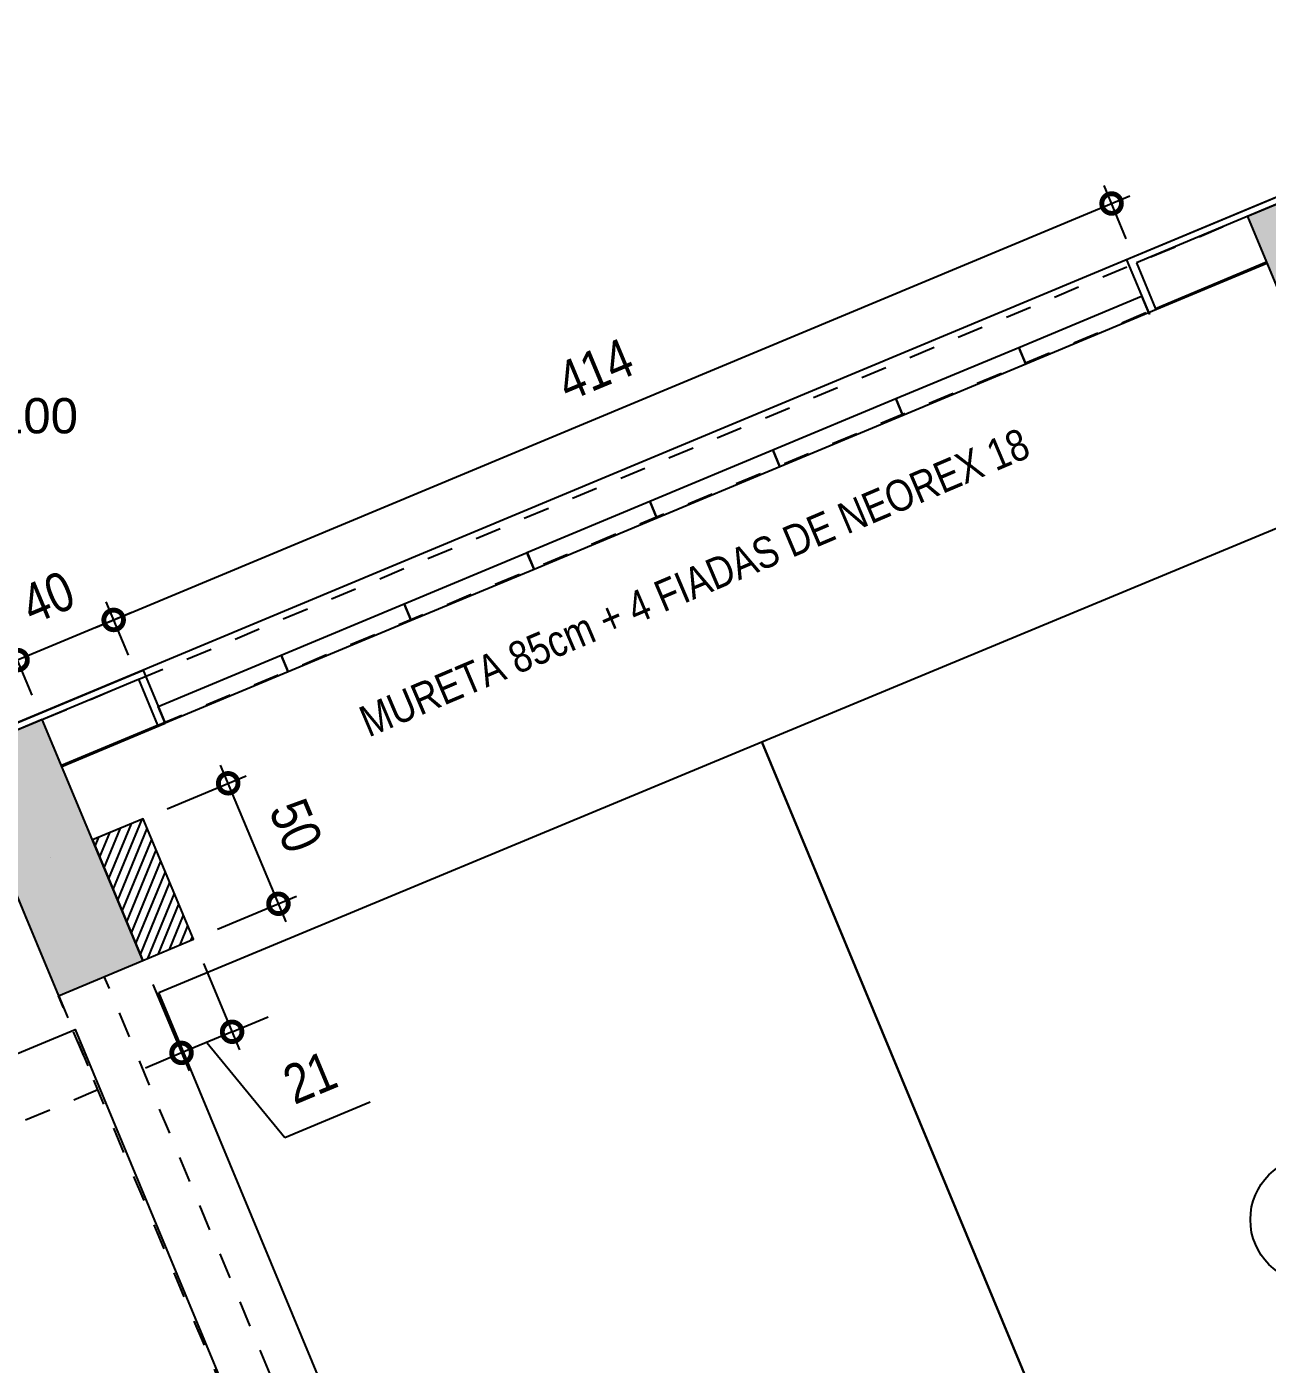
# Model space of a CAD drawing. Header units: metres. Extents: x -133 to 570, y -18 to 184.
# Drawn here: x -60.93 to -56.18, y 12.67 to 17.79 of the extents above; entities that cross this region are included whole.
import ezdxf
from ezdxf.enums import TextEntityAlignment as Align

# ---------------------------------------------------------------- set-up
doc = ezdxf.new("R2010")
doc.units = ezdxf.units.M
doc.header["$PDMODE"] = 35
doc.linetypes.add('DASHEDX2', pattern=[1.5, 1, -0.5])
doc.linetypes.add('HIDDEN2', pattern=[0.1875, 0.125, -0.0625])
for name, color, linetype in [('1', 232, 'DASHEDX2'), ('12', 232, 'Continuous'), ('242', 143, 'Continuous'), ('3', 2, 'Continuous'), ('66', 232, 'HIDDEN2'), ('ARQ-ALV ACAB', 4, 'Continuous'), ('ARQ-ALV OSSO', 5, 'Continuous'), ('ARQ-AUX1', 1, 'Continuous'), ('ARQ-DIM', 2, 'Continuous'), ('ARQ-DIM EMBASAM', 2, 'Continuous'), ('ARQ-ENCH', 1, 'Continuous'), ('ARQ-EST', 2, 'Continuous'), ('ARQ-TXT EMBASAM', 2, 'Continuous'), ('ARQ-VG', 1, 'Continuous')]:
    doc.layers.add(name, color=color, linetype=linetype)
doc.styles.add('Adesa', font='ARIALN.TTF')
doc.styles.get("Standard").update_dxf_attribs({"font": 'arial.ttf'})
doc.dimstyles.new('ADESA 1-0075', dxfattribs={"dimtxt": 0.15, "dimasz": 0.15, "dimexe": 0.075, "dimexo": 0.1, "dimgap": 0.1, "dimtad": 1, "dimdec": 1, "dimlfac": 100, "dimzin": 12, "dimtxsty": 'Adesa', "dimblk": 'DOTSMALL', "dimcen": 1, "dimdle": 0.075, "dimclrd": 1, "dimclre": 1, "dimclrt": 256, "dimazin": 3, "dimtm": 1e-09, "dimtfac": 1, "dimtdec": 1, "dimtmove": 1, "dimatfit": 0, "dimldrblk": 'DOTSMALL', "dimfxl": 0.8, "dimtvp": 2, "dimtolj": 1, "dimtzin": 0, "dimarcsym": 0})

# ---------------------------------------------------------------- blocks, each defined once
blk = doc.blocks.new('vaga')
blk.add_lwpolyline([(5, 0), (5, -2.5), (0, -2.5), (0, 0)], close=True)
blk.add_circle((2.5, -1.25), 0.2426)
blk = doc.blocks.new('_DotSmall')
at = {"color": 0, "linetype": 'ByBlock', "const_width": 0.5}
blk.add_lwpolyline([(-0.0625, 0, 1), (0.0625, 0, 1)], format="xyb", close=True, dxfattribs=at)
blk = doc.blocks.new('*D114')
at = {"layer": 'ARQ-DIM EMBASAM', "color": 1, "lineweight": -2, "transparency": 16777216}
for p, q in [((-62.9576, 13.0261), (-62.6282, 13.1629)), ((-60.7503, 8.4475), (-62.7262, 13.2034)), ((-61.0392, 8.4087), (-60.7098, 8.5456))]:
    blk.add_line(p, q, dxfattribs=at)
at = {"layer": 'Defpoints', "color": 0, "transparency": 16777216}
for p in [(-62.6974, 13.1341), (-63.0499, 12.9877, 0), (-61.1315, 8.3703, 0)]:
    blk.add_point(p, dxfattribs=at)
at = {"layer": 'ARQ-DIM EMBASAM', "color": 1, "lineweight": -2, "transparency": 16777216, "xscale": 0.15, "yscale": 0.15, "zscale": 0.15}
for p, rotation in [((-62.6974, 13.1341), 112.5613229999981), ((-60.7791, 8.5168), 292.561322999998)]:
    blk.add_blockref('_DotSmall', p, dxfattribs=dict(at, rotation=rotation))
at = {"layer": 'ARQ-DIM EMBASAM', "transparency": 16777216, "insert": (-61.5752, 10.8932), "char_height": 0.15, "attachment_point": 5, "rotation": 292.5613, "style": 'Adesa'}
blk.add_mtext('\\A1;500', dxfattribs=at)
blk = doc.blocks.new('*D250')
at = {"layer": 'ARQ-DIM EMBASAM', "color": 1, "lineweight": -2, "transparency": 16777216}
for p, q in [((-60.25, 14.2006), (-60.1117, 13.8693)), ((-60.4438, 14.1197), (-60.3055, 13.7884)), ((-60.1406, 13.9385), (-60.0021, 13.9962)), ((-60.1406, 13.9385), (-60.3344, 13.8576)), ((-60.1406, 13.9385), (-60.3344, 13.8576)), ((-60.2375, 13.898), (-59.939, 13.534)), ((-60.3344, 13.8576), (-60.4728, 13.7998)), ((-59.939, 13.534), (-59.6118, 13.6705))]:
    blk.add_line(p, q, dxfattribs=at)
at = {"layer": 'Defpoints', "color": 0, "transparency": 16777216}
for p in [(-60.2885, 14.2928), (-60.4823, 14.212), (-60.3344, 13.8576)]:
    blk.add_point(p, dxfattribs=at)
at = {"layer": 'ARQ-DIM EMBASAM', "color": 1, "lineweight": -2, "transparency": 16777216, "xscale": 0.15, "yscale": 0.15, "zscale": 0.15}
for p, rotation in [((-60.1406, 13.9385), 202.6539499890438), ((-60.3344, 13.8576), 22.65394998904379)]:
    blk.add_blockref('_DotSmall', p, dxfattribs=dict(at, rotation=rotation))
at = {"layer": 'ARQ-DIM EMBASAM', "transparency": 16777216, "insert": (-59.8429, 13.7641), "char_height": 0.15, "attachment_point": 5, "rotation": 22.6539, "style": 'Adesa'}
blk.add_mtext('\\A1;21', dxfattribs=at)
blk = doc.blocks.new('terreno + circ vert')
at = {"layer": 'ARQ-EST', "color": 102}
blk.add_lwpolyline([(45.0315, 1.1617, 0.011807), (45.0465, 1.811), (45.1211, 8.4606), (42.945, 9.4812), (35.5548, 12.9472), (27.5061, 16.8929), (22.1014, 19.5405), (15.0017, 23.0148), (8.3251, 26.282), (0.4895, 30.0914), (-5.8932, 33.2362), (-11.2422, 35.8718), (-77.2068, 8.3436), (-72.4625, -3.025), (39.7459, -3.025), (40.5291, -3.025, 0.392527), (45.0315, 1.1617)], format="xyb", dxfattribs=at)
at = {"layer": 'Defpoints'}
blk.add_lwpolyline([(45.0315, 1.1617, 0.011807), (45.0465, 1.811), (45.1211, 8.4606), (42.945, 9.4812), (35.5548, 12.9472), (27.5061, 16.8929), (22.1014, 19.5405), (15.0017, 23.0148), (8.3251, 26.282), (0.4895, 30.0914), (-5.8932, 33.2362), (-11.2422, 35.8718), (-77.2068, 8.3436), (-72.4625, -3.025), (39.7459, -3.025), (40.5292, -3.025, 0.392534)], format="xyb", close=True, dxfattribs=at)
blk = doc.blocks.new('PL NEOREX 18')
at = {"layer": 'ARQ-AUX1'}
blk.add_lwpolyline([(0, 0), (0.51, 0), (0.51, -0.07), (0, -0.07)], close=True, dxfattribs=at)
blk = doc.blocks.new('*D327')
at = {"layer": 'ARQ-DIM EMBASAM', "color": 1, "lineweight": -2, "transparency": 16777216}
for p, q in [((-56.7167, 16.975), (-56.802, 17.1794)), ((-60.6634, 15.4869), (-56.7039, 17.139)), ((-60.5378, 15.3807), (-60.6231, 15.585))]:
    blk.add_line(p, q, dxfattribs=at)
at = {"layer": 'Defpoints', "color": 0, "transparency": 16777216}
for p in [(-56.7731, 17.1101), (-56.6782, 16.8827, -0.15), (-60.4993, 15.2884, -0.1)]:
    blk.add_point(p, dxfattribs=at)
at = {"layer": 'ARQ-DIM EMBASAM', "color": 1, "lineweight": -2, "transparency": 16777216, "xscale": 0.15, "yscale": 0.15, "zscale": 0.15}
for p, rotation in [((-56.7731, 17.1101), 22.6478946690675), ((-60.5942, 15.5158), 202.6478946690675)]:
    blk.add_blockref('_DotSmall', p, dxfattribs=dict(at, rotation=rotation))
at = {"layer": 'ARQ-DIM EMBASAM', "transparency": 16777216, "insert": (-58.7512, 16.4748), "char_height": 0.15, "attachment_point": 5, "rotation": 22.6479, "style": 'Adesa'}
blk.add_mtext('\\A1;414', dxfattribs=at)
blk = doc.blocks.new('*D333')
at = {"layer": 'ARQ-DIM', "color": 1, "lineweight": -2, "transparency": 16777216}
for p, q in [((-60.5378, 15.3807), (-60.623, 15.5847)), ((-60.5249, 15.5444), (-61.0314, 15.333)), ((-60.906, 15.2271), (-60.9911, 15.4311))]:
    blk.add_line(p, q, dxfattribs=at)
at = {"layer": 'Defpoints', "color": 0, "transparency": 16777216}
for p in [(-60.9622, 15.3619), (-60.4993, 15.2884), (-60.8675, 15.1348)]:
    blk.add_point(p, dxfattribs=at)
at = {"layer": 'ARQ-DIM', "color": 1, "lineweight": -2, "transparency": 16777216, "xscale": 0.15, "yscale": 0.15, "zscale": 0.15}
for p, rotation in [((-60.5941, 15.5155), 22.6480522457539), ((-60.9622, 15.3619), 202.6480522457539)]:
    blk.add_blockref('_DotSmall', p, dxfattribs=dict(at, rotation=rotation))
at = {"layer": 'ARQ-DIM', "transparency": 16777216, "insert": (-60.8462, 15.6017), "char_height": 0.15, "attachment_point": 5, "rotation": 22.6481, "style": 'Adesa'}
blk.add_mtext('\\A1;40', dxfattribs=at)
blk = doc.blocks.new('*D364')
at = {"layer": 'ARQ-DIM EMBASAM', "color": 1, "lineweight": -2, "transparency": 16777216}
for p, q in [((-59.9342, 14.3594), (-60.1846, 14.9593)), ((-60.3888, 14.7928), (-60.0865, 14.9189)), ((-60.1962, 14.3314), (-59.8939, 14.4575))]:
    blk.add_line(p, q, dxfattribs=at)
at = {"layer": 'Defpoints', "color": 0, "transparency": 16777216}
for p in [(-60.1557, 14.8901), (-60.4811, 14.7543), (-60.2885, 14.2928)]:
    blk.add_point(p, dxfattribs=at)
at = {"layer": 'ARQ-DIM EMBASAM', "color": 1, "lineweight": -2, "transparency": 16777216, "xscale": 0.15, "yscale": 0.15, "zscale": 0.15}
for p, rotation in [((-60.1557, 14.8901), 112.6539188411484), ((-59.9631, 14.4286), 292.6539188411484)]:
    blk.add_blockref('_DotSmall', p, dxfattribs=dict(at, rotation=rotation))
at = {"layer": 'ARQ-DIM EMBASAM', "transparency": 16777216, "insert": (-59.8964, 14.7274), "char_height": 0.15, "attachment_point": 5, "rotation": 292.6539, "style": 'Adesa'}
blk.add_mtext('\\A1;50', dxfattribs=at)
blk = doc.blocks.new('est-lo-027-5s2-r00')
at = {"layer": '3'}
h = blk.add_hatch(color=8, dxfattribs=at)
h.dxf.hatch_style = 1
h.paths.add_polyline_path([(-148.970122, -1084.012884), (-175.931779, -1019.413174), (-161.168519, -1013.253129), (-321.746601, -628.409121), (-336.548809, -634.585416), (-359.652264, -579.215304), (-327.356512, -565.739741), (-116.720778, -1070.552721)])
h.paths.add_polyline_path([(-2993.189391, -2271.093091), (-3020.150796, -2206.493691), (-3034.91647, -2212.656366), (-3140.452498, -1959.793707), (-3125.686931, -1953.631076), (-3148.796798, -1898.260198), (-3181.096476, -1911.740954), (-3025.489069, -2284.573847)])
h.paths.add_polyline_path([(-3206.956585, -1758.910115), (-3258.953894, -1634.325686), (-3291.253561, -1647.80647), (-3239.256251, -1772.390899)])
h.paths.add_polyline_path([(-3349.413448, -1508.456443), (-3317.113664, -1494.975643), (-3340.223531, -1439.604766), (-3354.989096, -1445.767396), (-3459.753463, -1194.753625), (-3444.987898, -1188.590995), (-3471.949774, -1123.990766), (-3504.249558, -1137.471566)])
h.paths.add_polyline_path([(-307.055595, -557.258747), (-324.589687, -564.576864), (-113.903768, -1069.377), (37.443296, -1006.210029), (30.125018, -988.67555), (-103.687953, -1044.524404)])
h.paths.add_polyline_path([(395.50603, -856.766701), (368.54544, -792.167119), (353.779873, -798.329751), (193.164483, -413.500243), (207.93005, -407.337612), (184.820183, -351.966735), (-61.58022, -454.805644), (-28.455689, -534.171498), (-10.921578, -526.853373), (-36.727985, -465.02163), (159.838629, -382.981602), (355.888227, -852.713346), (159.321613, -934.753374), (132.745266, -871.076866), (115.211155, -878.39499), (141.787502, -942.071499), (123.330543, -949.774788), (130.648668, -967.308899)])
h.paths.add_polyline_path([(-627.731572, 63.086413), (-600.77006, -1.512943), (-586.004505, 4.649683), (-426.160048, -378.335115), (-440.918994, -384.494983), (-417.811063, -439.861221), (-385.518803, -426.383561), (-595.432703, 76.566831)])
h.paths.add_polyline_path([(-83.249658, 290.335142), (-592.661728, 77.724364), (-382.746826, -425.22843), (-365.212715, -417.910305), (-567.809492, 67.508377), (-108.231211, 259.320275), (-7.318125, 17.534111), (-242.644353, -80.682824), (-140.960826, -324.314951), (-70.362958, -294.849871), (-77.681083, -277.31576), (-130.744839, -299.462715), (-217.792117, -90.898811), (0, 0), (87.047278, -208.563904), (33.98352, -230.71086), (41.301645, -248.244971), (126.66508, -212.61726), (103.555213, -157.246382), (88.789646, -163.409014), (-71.053349, 219.572281), (-56.287782, 225.734912)])
h.paths.add_polyline_path([(2148.345152, 312.594689), (2171.455384, 257.22294), (2186.220944, 263.385568), (2291.759341, 10.517234), (2276.992979, 4.354271), (2303.95449, -60.245085), (2336.258434, -46.762549), (2180.648658, 326.076018)])
h.paths.add_polyline_path([(2122.488559, 465.414846), (2070.491249, 589.999274), (2038.191583, 576.51849), (2090.188893, 451.934062)])
h.paths.add_polyline_path([(1825.196854, 1086.85293), (1852.158366, 1022.253574), (1866.923925, 1028.416201), (1971.688571, 777.401762), (1956.922202, 771.238796), (1980.031084, 715.87028), (2012.330763, 729.351036), (1857.495723, 1100.333348)])
h.paths.add_polyline_path([(-2506.848631, -2068.110954), (-2474.548964, -2054.63017), (-2513.06549, -1962.345409), (-2545.365156, -1975.826193)])
h.paths.add_polyline_path([(-2008.510637, -1860.120102), (-1971.596733, -1844.713492), (-2010.113259, -1752.42873), (-2047.027163, -1767.83534)])
h.paths.add_polyline_path([(-1510.173594, -1652.131632), (-1477.873928, -1638.650848), (-1516.390454, -1546.366086), (-1548.69012, -1559.84687)])
h.paths.add_polyline_path([(-2727.356416, -1539.777778), (-2695.056749, -1526.296994), (-2733.573275, -1434.012233), (-2765.872941, -1447.493017)])
h.paths.add_polyline_path([(-1016.425474, -1446.127269), (-984.125808, -1432.646485), (-1022.642334, -1340.361723), (-1054.942, -1353.842507)])
h.paths.add_polyline_path([(-2180.679227, -1447.607099), (-2143.765323, -1432.200489), (-2182.281849, -1339.915727), (-2219.195753, -1355.322337)])
h.paths.add_polyline_path([(-522.726284, -1240.005668), (-490.426618, -1226.524884), (-528.943144, -1134.240122), (-561.24281, -1147.720906)])
h.paths.add_polyline_path([(-1682.342105, -1239.618596), (-1650.042439, -1226.137812), (-1688.558965, -1133.85305), (-1720.858631, -1147.333834)])
h.paths.add_polyline_path([(-2277.354905, -1215.973493), (-2240.441001, -1200.566883), (-2278.957527, -1108.282121), (-2315.871431, -1123.688731)])
h.paths.add_polyline_path([(-1188.61845, -1033.555614), (-1156.318784, -1020.07483), (-1194.83531, -927.790068), (-1227.134976, -941.270852)])
h.paths.add_polyline_path([(-1779.017844, -1007.985049), (-1746.718178, -994.504265), (-1785.234704, -902.219503), (-1817.53437, -915.700287)])
h.paths.add_polyline_path([(-2947.092742, -1013.293008), (-2914.793075, -999.812224), (-2953.309601, -907.527463), (-2985.609268, -921.008247)])
h.paths.add_polyline_path([(-694.894795, -827.492632), (-662.595129, -814.011848), (-701.111655, -721.727086), (-733.411321, -735.20787)])
h.paths.add_polyline_path([(-1285.29419, -801.922067), (-1252.994524, -788.441283), (-1291.51105, -696.156521), (-1323.810716, -709.637305)])
h.paths.add_polyline_path([(-2448.754038, -805.303867), (-2411.840133, -789.897257), (-2450.356659, -697.612495), (-2487.270563, -713.019106)])
h.paths.add_polyline_path([(72.453638, -775.948255), (89.987743, -768.630115), (31.827789, -629.280125), (14.293684, -636.598265)], flags=17)
h.paths.add_polyline_path([(793.258016, -690.758509), (825.557683, -677.277725), (787.041157, -584.992964), (754.741491, -598.473748)])
h.paths.add_polyline_path([(-791.570535, -595.859085), (-759.270869, -582.378301), (-797.787395, -490.093539), (-830.087061, -503.574323)])
h.paths.add_polyline_path([(-1950.416952, -597.315399), (-1918.117286, -583.834615), (-1956.633811, -491.549854), (-1988.933478, -505.030638)])
h.paths.add_polyline_path([(1288.827223, -483.924739), (1325.741127, -468.518129), (1287.224601, -376.233367), (1250.310697, -391.639977)])
h.paths.add_polyline_path([(-1456.693297, -391.252417), (-1424.393631, -377.771633), (-1462.910156, -285.486871), (-1495.209823, -298.967655)])
h.paths.add_polyline_path([(1791.778336, -274.010037), (1824.078002, -260.529253), (1785.561476, -168.244491), (1753.26181, -181.725275)])
h.paths.add_polyline_path([(621.089508, -278.245472), (653.389175, -264.764688), (614.872649, -172.479927), (582.572983, -185.960711)])
h.paths.add_polyline_path([(-962.969643, -185.189435), (-930.669976, -171.708651), (-969.186502, -79.423889), (-1001.486168, -92.904673)])
h.paths.add_polyline_path([(1116.658827, -71.412197), (1153.572731, -56.005587), (1115.056205, 36.279175), (1078.142301, 20.872565)])
h.paths.add_polyline_path([(524.413242, -46.610684), (556.712909, -33.1299), (518.196383, 59.154862), (485.896717, 45.674078)])
h.paths.add_polyline_path([(1019.982611, 160.222697), (1056.896515, 175.629307), (1018.379989, 267.914069), (981.466085, 252.507459)])
h.paths.add_polyline_path([(1571.272116, 254.319389), (1603.571782, 267.800173), (1565.055256, 360.084935), (1532.75559, 346.604151)])
h.paths.add_polyline_path([(353.015134, 364.056581), (385.3148, 377.537365), (346.798275, 469.822126), (314.498608, 456.341342)])
h.paths.add_polyline_path([(848.584495, 570.889889), (885.4984, 586.2965), (846.981874, 678.581261), (810.067969, 663.174651)])
h.paths.add_polyline_path([(1351.53582, 780.80418), (1383.835487, 794.284964), (1345.318961, 886.569725), (1313.019294, 873.088941)])
edge = h.paths.add_edge_path(flags=17)
edge.add_line((16.667724, 82.372607), (19.948001, 83.741683))
at = {"layer": '1'}
for p, q in [((-1956.633811, -491.549854), (-1495.209836, -298.967624)), ((-1949.315687, -509.083965), (-1487.891711, -316.501735)), ((-1800.000259, -908.382162), (-1932.882956, -589.997323)), ((-1817.53437, -915.700287), (-1950.417068, -597.315448))]:
    blk.add_line(p, q, dxfattribs=at)
at = {"layer": '242', "linetype": 'Continuous'}
blk.add_line((-1953.525382, -544.432627), (-1953.525382, -544.432627), dxfattribs=at)
at = {"layer": '3'}
blk.add_line((-1953.525382, -544.432627), (-1953.525382, -544.432627), dxfattribs=at)
for points in [[(-1456.693297, -391.252417), (-1424.393631, -377.771633), (-1462.910156, -285.486871), (-1495.209823, -298.967655), (-1456.693297, -391.252417)], [(-1950.416952, -597.315399), (-1918.117286, -583.834615), (-1956.633811, -491.549854), (-1988.933478, -505.030638), (-1950.416952, -597.315399)]]:
    blk.add_lwpolyline(points, dxfattribs=at)
at = {"layer": '66'}
blk.add_lwpolyline([(-2442.997586, -715.244716), (-1981.555447, -522.706008), (-1935.347421, -633.413611), (-2235.331044, -758.583062), (-2208.394959, -823.138625), (-2325.602085, -872.038815), (-2333.313166, -853.585105), (-2377.55244, -872.049075), (-2369.84912, -890.506065), (-2383.692726, -896.282368), (-2425.682891, -795.674872), (-2411.840133, -789.897257), (-2442.997586, -715.244716)], dxfattribs=at)
at = {"layer": '12'}
blk.add_text('35x100', height=13.5, dxfattribs=at).set_placement((-2004.819147, -381.975489))

msp = doc.modelspace()

# ---------------------------------------------------------------- hatches: boundary and pattern name
at = {"layer": 'ARQ-ENCH'}
h = msp.add_hatch(dxfattribs=at)
h.set_pattern_fill('ANSI31', color=256, scale=0.01)
h.set_pattern_definition([(67.65395, (-70.760808, 10.799186), (-0.02936572, 0.01207134), [])])
h.paths.add_polyline_path([(-60.4823, 14.212), (-60.2885, 14.2928), (-60.4811, 14.7543), (-60.6749, 14.6734)])

# ---------------------------------------------------------------- linework, layer by layer
at = {"layer": 'ARQ-ALV ACAB'}
for p, q in [((-56.7156, 16.8945, -0.15), (-56.6285, 16.6857, -0.15)), ((-60.4822, 15.3253, -0.1), (-60.3965, 15.12, -0.15))]:
    msp.add_line(p, q, dxfattribs=at)
at = {"layer": 'ARQ-ALV ACAB', "elevation": 0}
for points in [[(-55.8548, 17.0158), (-55.459, 17.1809), (-55.5437, 17.3839), (-56.7156, 16.8945)], [(-61.6529, 14.8346), (-60.4814, 15.3234)]]:
    msp.add_lwpolyline(points, dxfattribs=at)
at = {"layer": 'ARQ-ALV ACAB'}
for points in [[(-56.1781, 16.8807), (-56.6312, 16.6911)], [(-60.7923, 14.9549), (-60.3965, 15.12)]]:
    msp.add_lwpolyline(points, dxfattribs=at)
at = {"layer": 'ARQ-ALV OSSO'}
for p, q in [((-55.5618, 17.3493), (-56.6783, 16.8829, -0.15)), ((-56.6782, 16.8827, -0.15), (-56.605, 16.7074, -0.15)), ((-60.4993, 15.2884, -0.1), (-60.4262, 15.113, -0.15))]:
    msp.add_line(p, q, dxfattribs=at)
for points in [[(-56.18, 16.8853), (-56.6054, 16.7073)], [(-60.7943, 14.9595), (-60.4262, 15.1131)]]:
    msp.add_lwpolyline(points, dxfattribs=at)
at = {"layer": 'ARQ-ALV OSSO', "elevation": 0}
msp.add_lwpolyline([(-61.6154, 14.8227), (-60.4993, 15.2884)], dxfattribs=at)
at = {"layer": 'ARQ-ENCH'}
msp.add_lwpolyline([(-60.4823, 14.212), (-60.2885, 14.2928), (-60.4811, 14.7543), (-60.6749, 14.6734)], close=True, dxfattribs=at)

# ---------------------------------------------------------------- block references
at = {"linetype": 'Continuous', "xscale": 0.01, "yscale": 0.01, "zscale": 0.01}
msp.add_blockref('est-lo-027-5s2-r00', (-41.3011, 20.0498), dxfattribs=at)
at = {"rotation": 202.648544925161}
for p in [(-56.6312, 16.6911, -0.15), (-57.1019, 16.4947, -0.15), (-57.5725, 16.2983, -0.15), (-58.0432, 16.1019, -0.15), (-58.5139, 15.9056, -0.15), (-58.9845, 15.7092, -0.15), (-59.4552, 15.5128, -0.15), (-59.9259, 15.3164, -0.15)]:
    msp.add_blockref('PL NEOREX 18', p, dxfattribs=at)
at = {"layer": 'ARQ-DIM'}
msp.add_blockref('terreno + circ vert', (0, 0), dxfattribs=at)
at = {"layer": 'ARQ-VG', "rotation": 112.561323}
for p in [(-56.1943, 10.4309, 0), (-58.5029, 9.4717, 0), (-61.1315, 8.3703, 0)]:
    msp.add_blockref('vaga', p, dxfattribs=at)

# ---------------------------------------------------------------- texts
at = {"layer": 'ARQ-TXT EMBASAM', "style": 'Adesa'}
msp.add_text('MURETA 85cm + 4 FIADAS DE NEOREX 18', height=0.12, rotation=23, dxfattribs=at).set_placement((-58.3471, 15.6042, -0.0353), align=Align.CENTER)

# ---------------------------------------------------------------- dimensions: what is measured, and where the dimension line sits
at = {"layer": 'ARQ-DIM'}
dim = msp.add_aligned_dim(p1=(-60.4993, 15.2884), p2=(-60.8675, 15.1348), distance=-0.2461, dimstyle='ADESA 1-0075', override={"dimdec": 0}, dxfattribs=at)
dim.commit()
dim.dimension.update_dxf_attribs({"geometry": '*D333', "text_midpoint": (-60.8462, 15.6017)})
at = {"layer": 'ARQ-DIM EMBASAM'}
for p1, p2, distance, picture, middle in [((-60.4993, 15.2884, -0.1), (-56.6782, 16.8827, -0.15), 0.2464, '*D327', (-58.7512, 16.4748)), ((-60.2885, 14.2928), (-60.4811, 14.7543), -0.3526, '*D364', (-59.8964, 14.7274)), ((-60.2885, 14.2928), (-60.4823, 14.212), 0.384, '*D250', (-59.9142, 13.7343)), ((-61.1315, 8.3703, 0), (-63.0499, 12.9877, 0), -0.3817, '*D114', (-61.5752, 10.8932))]:
    dim = msp.add_aligned_dim(p1=p1, p2=p2, distance=distance, dimstyle='ADESA 1-0075', dxfattribs=at)
    dim.commit()
    dim.dimension.update_dxf_attribs({"geometry": picture, "text_midpoint": middle})

doc.saveas('drawing.dxf')
